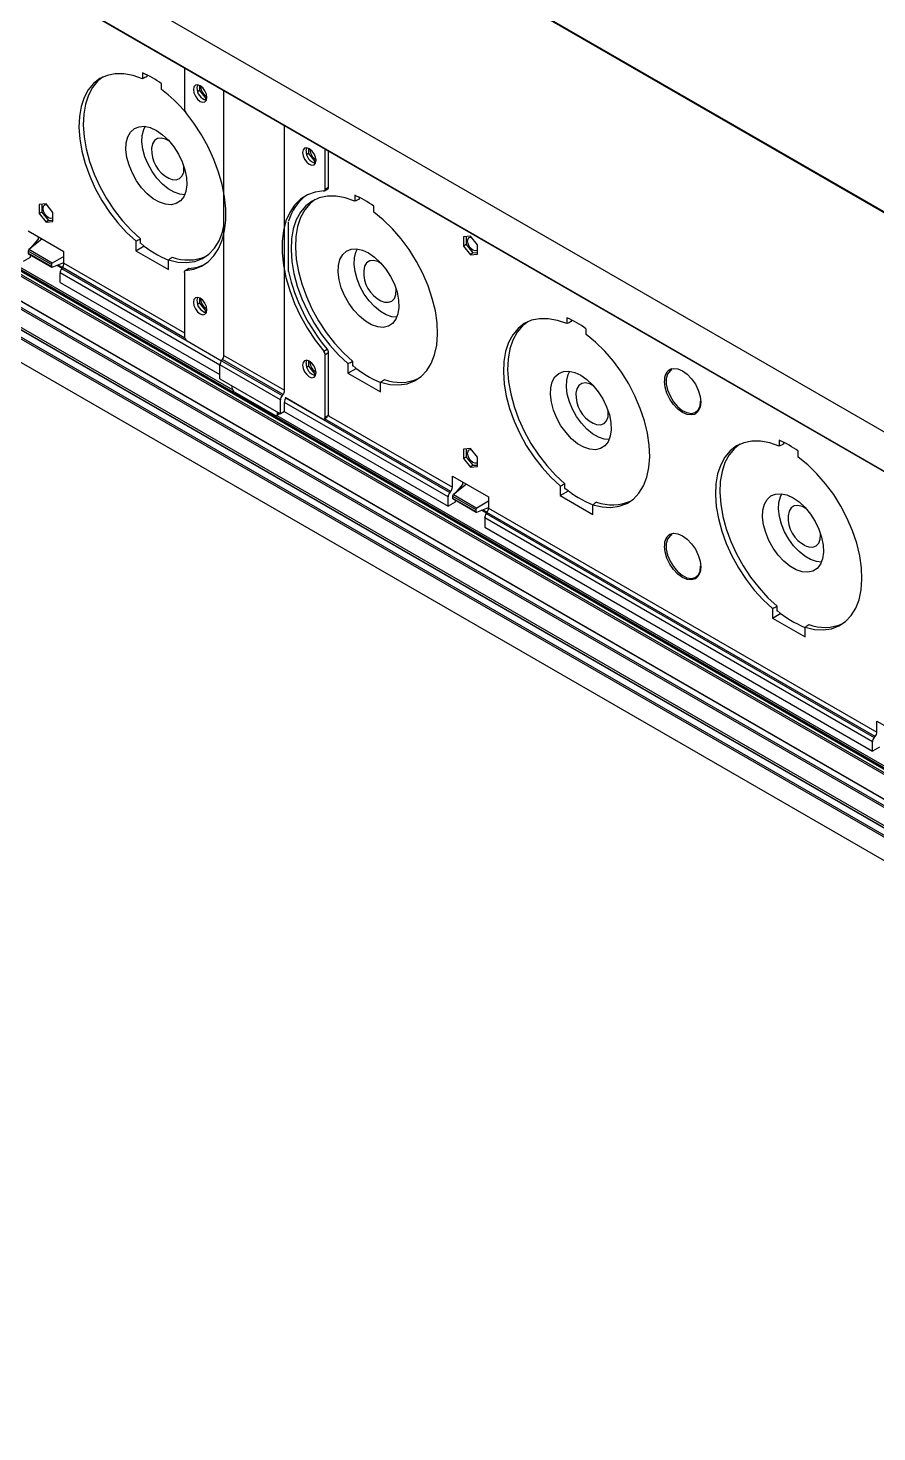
# Model space of a CAD drawing. Header units: inches. Extents: x 2.5 to 102.3, y 2 to 82.2.
# Drawn here: x 36.79 to 43.15, y 54.61 to 65.14 of the extents above; entities that cross this region are included whole.
import ezdxf

# ---------------------------------------------------------------- set-up
doc = ezdxf.new("R2010")
doc.units = ezdxf.units.IN
doc.header["$MEASUREMENT"] = 0

msp = doc.modelspace()

# ---------------------------------------------------------------- linework, layer by layer
for p, q in [((64.586, 51.411), (14.77, 80.168)), ((64.59, 51.411), (14.775, 80.169)), ((63.942, 51.789), (15.445, 79.786)), ((13.241, 79.409), (63.057, 50.651)), ((13.189, 79.144), (63.004, 50.386)), ((13.191, 79.138), (63.006, 50.381)), ((13.556, 76.671), (63.372, 47.913)), ((63.391, 47.924), (13.576, 76.682)), ((63.396, 47.925), (13.58, 76.683)), ((63.391, 47.937), (13.621, 76.668)), ((63.365, 47.902), (13.55, 76.66)), ((63.196, 47.752), (13.381, 76.51)), ((13.387, 76.521), (63.203, 47.763)), ((63.242, 47.786), (13.426, 76.543)), ((63.246, 47.786), (13.431, 76.544)), ((63.004, 47.64), (13.189, 76.397)), ((13.195, 76.41), (63.011, 47.652)), ((63.055, 47.677), (13.239, 76.435)), ((63.059, 47.678), (13.244, 76.436)), ((13.381, 76.374), (63.196, 47.616)), ((13.241, 76.193), (63.057, 47.435)), ((25.92, 69.583), (38.32, 62.425)), ((37.644, 64.804), (37.644, 64.76)), ((37.679, 64.776), (37.679, 64.787)), ((37.957, 64.841), (37.957, 64.534)), ((37.786, 64.678), (37.786, 64.722)), ((38.071, 64.671), (38.057, 64.663)), ((38.071, 64.71), (38.071, 64.671)), ((38.071, 64.671), (38.121, 64.608)), ((38.081, 64.698), (38.081, 64.704)), ((38.254, 62.685), (38.254, 64.67)), ((38.121, 64.608), (38.111, 64.601)), ((38.121, 64.608), (38.125, 64.609)), ((38.709, 62.423), (38.709, 64.407)), ((38.889, 64.237), (38.889, 64.198)), ((38.889, 64.198), (38.875, 64.191)), ((38.889, 64.198), (38.939, 64.136)), ((38.899, 64.226), (38.899, 64.231)), ((38.939, 64.136), (38.929, 64.129)), ((38.939, 64.136), (38.944, 64.136)), ((39.012, 63.932), (39.012, 64.232)), ((39.038, 63.947), (39.038, 64.217)), ((39.007, 63.919), (39.033, 63.934)), ((39.012, 63.932), (39.038, 63.947)), ((36.92, 63.822), (36.868, 63.817)), ((36.868, 63.817), (36.868, 63.748)), ((36.889, 63.819), (36.889, 63.759)), ((36.971, 63.757), (36.92, 63.822)), ((39.235, 63.885), (39.235, 63.841)), ((39.27, 63.858), (39.27, 63.869)), ((36.889, 63.759), (36.868, 63.748)), ((36.868, 63.748), (36.92, 63.683)), ((36.889, 63.759), (36.939, 63.697)), ((36.971, 63.688), (36.971, 63.757)), ((39.377, 63.759), (39.377, 63.803)), ((37.054, 63.461), (36.785, 63.616)), ((36.939, 63.697), (36.92, 63.683)), ((36.92, 63.683), (36.971, 63.688)), ((36.939, 63.697), (36.971, 63.7)), ((38.738, 63.313), (38.738, 63.686)), ((36.889, 63.556), (36.791, 63.478)), ((36.805, 63.489), (36.86, 63.553)), ((36.841, 63.517), (36.833, 63.522)), ((36.836, 63.526), (36.845, 63.521)), ((36.85, 63.525), (36.84, 63.53)), ((36.852, 63.526), (36.842, 63.532)), ((36.86, 63.573), (36.86, 63.553)), ((37.593, 63.543), (37.593, 63.47)), ((37.593, 63.47), (37.655, 63.506)), ((37.629, 63.523), (37.629, 63.558)), ((40.102, 63.578), (40.05, 63.574)), ((40.05, 63.574), (40.05, 63.504)), ((40.071, 63.516), (40.05, 63.504)), ((40.05, 63.504), (40.102, 63.44)), ((40.071, 63.576), (40.071, 63.516)), ((40.071, 63.516), (40.121, 63.453)), ((40.154, 63.514), (40.102, 63.578)), ((40.154, 63.444), (40.154, 63.514)), ((36.752, 63.391), (36.804, 63.422)), ((36.96, 63.366), (36.786, 63.467)), ((36.786, 63.467), (36.786, 63.452)), ((36.96, 63.351), (36.786, 63.452)), ((36.787, 63.447), (36.962, 63.347)), ((36.967, 63.376), (36.791, 63.478)), ((36.804, 63.422), (36.804, 63.438)), ((37.054, 63.427), (36.967, 63.376)), ((37.054, 63.377), (37.054, 63.461)), ((37.593, 63.47), (37.837, 63.329)), ((37.837, 63.329), (37.837, 63.401)), ((40.121, 63.453), (40.102, 63.44)), ((40.102, 63.44), (40.154, 63.444)), ((40.121, 63.453), (40.154, 63.456)), ((36.96, 63.366), (36.96, 63.351)), ((36.967, 63.347), (37.054, 63.381)), ((37.039, 63.338), (37.002, 63.36)), ((37.011, 63.364), (37.044, 63.345)), ((37.026, 63.232), (37.026, 63.303)), ((38.224, 62.611), (37.026, 63.303)), ((37.037, 63.336), (37.043, 63.344)), ((37.037, 63.336), (38.235, 62.644)), ((37.961, 62.813), (37.043, 63.344)), ((37.054, 63.377), (37.957, 62.855)), ((37.957, 63.307), (37.957, 62.83)), ((37.989, 63.335), (37.963, 63.32)), ((37.993, 63.336), (37.967, 63.321)), ((37.026, 63.232), (38.224, 62.541)), ((38.071, 63.116), (38.071, 63.077)), ((38.081, 63.105), (38.081, 63.11)), ((38.071, 63.077), (38.057, 63.069)), ((38.071, 63.077), (38.121, 63.014)), ((38.121, 63.014), (38.111, 63.007)), ((38.121, 63.014), (38.125, 63.015)), ((40.826, 62.966), (40.826, 62.923)), ((40.861, 62.939), (40.861, 62.95)), ((40.969, 62.841), (40.969, 62.884)), ((37.977, 62.795), (38.236, 62.645)), ((38.254, 62.685), (38.709, 62.423)), ((39.002, 62.717), (39.028, 62.732)), ((39.038, 62.705), (39.012, 62.69)), ((39.012, 62.221), (39.012, 62.69)), ((39.038, 62.236), (39.038, 62.705)), ((38.678, 62.35), (38.224, 62.613)), ((38.224, 62.509), (38.224, 62.613)), ((38.236, 62.645), (38.242, 62.653)), ((38.236, 62.645), (38.691, 62.383)), ((38.697, 62.39), (38.242, 62.653)), ((38.889, 62.604), (38.875, 62.597)), ((38.889, 62.644), (38.889, 62.604)), ((38.889, 62.604), (38.939, 62.542)), ((38.899, 62.632), (38.899, 62.638)), ((39.184, 62.624), (39.184, 62.551)), ((39.184, 62.551), (39.246, 62.587)), ((39.22, 62.604), (39.22, 62.64)), ((38.224, 62.509), (38.678, 62.247)), ((38.314, 62.457), (38.314, 62.444)), ((38.939, 62.542), (38.929, 62.535)), ((38.939, 62.542), (38.944, 62.542)), ((39.184, 62.551), (39.429, 62.41)), ((39.429, 62.41), (39.429, 62.483)), ((38.335, 62.409), (38.635, 62.235)), ((38.678, 62.247), (38.678, 62.35)), ((38.691, 62.383), (38.697, 62.39)), ((38.712, 62.371), (38.992, 62.209)), ((38.715, 62.367), (39.948, 61.656)), ((38.649, 62.234), (38.675, 62.249)), ((38.655, 62.247), (38.655, 62.26)), ((38.655, 62.247), (38.667, 62.254)), ((38.708, 62.264), (38.678, 62.247)), ((38.706, 62.263), (39.935, 61.553)), ((38.708, 62.264), (38.708, 62.332)), ((39.935, 61.624), (38.708, 62.332)), ((39.012, 62.221), (39.038, 62.236)), ((38.65, 62.234), (51.05, 55.076)), ((39.007, 62.208), (39.03, 62.221)), ((39.954, 61.663), (39.009, 62.209)), ((39.038, 62.231), (39.967, 61.695)), ((42.418, 62.048), (42.418, 62.004)), ((42.453, 62.021), (42.453, 62.032)), ((40.102, 61.985), (40.05, 61.98)), ((40.05, 61.98), (40.05, 61.911)), ((40.071, 61.922), (40.05, 61.911)), ((40.071, 61.982), (40.071, 61.922)), ((40.071, 61.922), (40.121, 61.86)), ((40.154, 61.92), (40.102, 61.985)), ((40.154, 61.851), (40.154, 61.92)), ((42.56, 61.922), (42.56, 61.966)), ((40.05, 61.911), (40.102, 61.846)), ((40.121, 61.86), (40.102, 61.846)), ((40.102, 61.846), (40.154, 61.851)), ((40.121, 61.86), (40.154, 61.862)), ((39.967, 61.779), (40.237, 61.624)), ((39.967, 61.695), (39.967, 61.779)), ((40.072, 61.719), (39.974, 61.641)), ((40.042, 61.716), (39.988, 61.652)), ((40.042, 61.736), (40.042, 61.716)), ((40.811, 61.686), (40.811, 61.721)), ((39.935, 61.553), (39.935, 61.624)), ((39.948, 61.656), (39.954, 61.663)), ((39.968, 61.629), (40.143, 61.529)), ((39.968, 61.629), (39.968, 61.614)), ((39.968, 61.614), (40.143, 61.514)), ((39.97, 61.61), (40.145, 61.509)), ((39.974, 61.641), (40.149, 61.539)), ((40.023, 61.68), (40.016, 61.685)), ((40.019, 61.688), (40.027, 61.684)), ((40.032, 61.687), (40.023, 61.693)), ((40.035, 61.689), (40.025, 61.695)), ((40.237, 61.624), (40.237, 61.539)), ((40.775, 61.705), (40.775, 61.633)), ((40.775, 61.633), (40.838, 61.669)), ((40.775, 61.633), (41.02, 61.492)), ((39.987, 61.584), (39.935, 61.553)), ((39.987, 61.6), (39.987, 61.584)), ((40.143, 61.529), (40.143, 61.514)), ((40.237, 61.59), (40.149, 61.539)), ((40.149, 61.509), (40.237, 61.544)), ((40.222, 61.501), (40.184, 61.523)), ((40.194, 61.527), (40.227, 61.508)), ((40.225, 61.506), (40.22, 61.498)), ((40.22, 61.498), (43.13, 59.818)), ((43.137, 59.826), (40.225, 61.506)), ((40.237, 61.539), (43.15, 59.858)), ((41.02, 61.492), (41.02, 61.564)), ((43.117, 59.786), (40.209, 61.465)), ((40.209, 61.465), (40.209, 61.395)), ((40.209, 61.395), (43.117, 59.716)), ((42.367, 60.787), (42.367, 60.714)), ((42.402, 60.767), (42.402, 60.803)), ((42.367, 60.714), (42.429, 60.75)), ((42.367, 60.714), (42.611, 60.573)), ((42.611, 60.573), (42.611, 60.646)), ((43.15, 59.942), (43.419, 59.786)), ((43.15, 59.858), (43.15, 59.942)), ((43.13, 59.818), (43.137, 59.826)), ((43.117, 59.716), (43.117, 59.786)), ((43.169, 59.747), (43.117, 59.716))]:
    msp.add_line(p, q)
at = {"flags": 128}
for points in [[(37.644, 64.76), (37.573, 64.785), (37.504, 64.797), (37.438, 64.797), (37.378, 64.785), (37.324, 64.761), (37.276, 64.724), (37.236, 64.677), (37.205, 64.619), (37.183, 64.552), (37.17, 64.477), (37.166, 64.395), (37.172, 64.308), (37.188, 64.216), (37.213, 64.123), (37.247, 64.029), (37.289, 63.936), (37.339, 63.846), (37.395, 63.76), (37.457, 63.68), (37.523, 63.607), (37.593, 63.543)], [(37.349, 64.774), (37.309, 64.743), (37.269, 64.695), (37.238, 64.637), (37.215, 64.57), (37.202, 64.495), (37.199, 64.412), (37.205, 64.325), (37.221, 64.233), (37.246, 64.139), (37.281, 64.045), (37.323, 63.952), (37.373, 63.861), (37.43, 63.775), (37.492, 63.695), (37.559, 63.623), (37.629, 63.558)], [(38.025, 64.678), (38.029, 64.654), (38.04, 64.628), (38.056, 64.606), (38.076, 64.59), (38.095, 64.584), (38.111, 64.587), (38.122, 64.599), (38.126, 64.62), (38.122, 64.644), (38.111, 64.67), (38.095, 64.692), (38.076, 64.707), (38.056, 64.714), (38.04, 64.711), (38.029, 64.698), (38.025, 64.678)], [(38.055, 64.714), (38.055, 64.713), (38.051, 64.693)], [(37.967, 63.321), (38.029, 63.332), (38.085, 63.354), (38.135, 63.387), (38.178, 63.431), (38.213, 63.485), (38.24, 63.549), (38.258, 63.62), (38.267, 63.699), (38.267, 63.784), (38.258, 63.873), (38.24, 63.966), (38.213, 64.06), (38.178, 64.155), (38.135, 64.248), (38.085, 64.339), (38.029, 64.426), (37.967, 64.507)], [(37.747, 64.372), (37.793, 64.34), (37.837, 64.299), (37.878, 64.25), (37.913, 64.195), (37.941, 64.136), (37.961, 64.077), (37.973, 64.018), (37.975, 63.964), (37.968, 63.915), (37.952, 63.874), (37.928, 63.843), (37.896, 63.823), (37.858, 63.814), (37.815, 63.818), (37.77, 63.833), (37.724, 63.86), (37.679, 63.896), (37.636, 63.942), (37.598, 63.994), (37.567, 64.051), (37.542, 64.111), (37.526, 64.17), (37.519, 64.227), (37.521, 64.279), (37.533, 64.324), (37.553, 64.36), (37.582, 64.386), (37.617, 64.4), (37.657, 64.403), (37.701, 64.393), (37.747, 64.372)], [(37.96, 63.89), (37.923, 63.894), (37.88, 63.908), (37.835, 63.934), (37.792, 63.969), (37.751, 64.013), (37.715, 64.063), (37.685, 64.118), (37.661, 64.174), (37.646, 64.231), (37.639, 64.286), (37.641, 64.335), (37.652, 64.378), (37.664, 64.402)], [(37.845, 64.291), (37.816, 64.307), (37.784, 64.315), (37.756, 64.311), (37.733, 64.296), (37.718, 64.271), (37.711, 64.238), (37.711, 64.237)], [(38.843, 64.206), (38.847, 64.181), (38.858, 64.156), (38.875, 64.134), (38.894, 64.118), (38.913, 64.111), (38.93, 64.114), (38.941, 64.127), (38.945, 64.147), (38.941, 64.172), (38.93, 64.197), (38.913, 64.219), (38.894, 64.235), (38.875, 64.242), (38.858, 64.239), (38.847, 64.226), (38.843, 64.206)], [(38.874, 64.242), (38.873, 64.241), (38.869, 64.221)], [(37.84, 64.013), (37.865, 64.004), (37.896, 64.001), (37.921, 64.011), (37.941, 64.031), (37.952, 64.06), (37.954, 64.097), (37.954, 64.102)], [(36.899, 63.787), (36.902, 63.803), (36.911, 63.813), (36.924, 63.816), (36.925, 63.815)], [(39.002, 63.918), (38.938, 63.909), (38.88, 63.888), (38.828, 63.856), (38.783, 63.812), (38.747, 63.757), (38.719, 63.693), (38.7, 63.621), (38.691, 63.54), (38.691, 63.454), (38.7, 63.362), (38.719, 63.268), (38.747, 63.171), (38.783, 63.075), (38.828, 62.98), (38.88, 62.887), (38.938, 62.799), (39.002, 62.717)], [(39.235, 63.841), (39.164, 63.866), (39.095, 63.879), (39.03, 63.879), (38.969, 63.867), (38.915, 63.842), (38.867, 63.806), (38.828, 63.758), (38.796, 63.701), (38.774, 63.634), (38.761, 63.558), (38.757, 63.476), (38.764, 63.389), (38.779, 63.298), (38.804, 63.204), (38.838, 63.11), (38.88, 63.018), (38.93, 62.927), (38.986, 62.841), (39.048, 62.761), (39.114, 62.688), (39.184, 62.624)], [(38.939, 63.855), (38.9, 63.824), (38.86, 63.777), (38.829, 63.719), (38.806, 63.651), (38.793, 63.576), (38.79, 63.494), (38.796, 63.406), (38.812, 63.314), (38.838, 63.221), (38.872, 63.126), (38.914, 63.033), (38.964, 62.943), (39.021, 62.857), (39.083, 62.777), (39.15, 62.704), (39.22, 62.64)], [(36.971, 63.718), (36.967, 63.714), (36.954, 63.712), (36.939, 63.717), (36.924, 63.73), (36.911, 63.747), (36.902, 63.767), (36.899, 63.787)], [(39.429, 62.483), (39.498, 62.467), (39.565, 62.463), (39.627, 62.472), (39.683, 62.493), (39.732, 62.526), (39.774, 62.57), (39.808, 62.625), (39.833, 62.689), (39.849, 62.762), (39.855, 62.843), (39.852, 62.929), (39.839, 63.019), (39.816, 63.112), (39.785, 63.206), (39.745, 63.299), (39.698, 63.39), (39.643, 63.478), (39.583, 63.559), (39.518, 63.635), (39.449, 63.702), (39.377, 63.759)], [(37.837, 63.401), (37.907, 63.385), (37.974, 63.381), (38.035, 63.39), (38.092, 63.411), (38.141, 63.444), (38.183, 63.489), (38.217, 63.543), (38.242, 63.608), (38.254, 63.658)], [(40.081, 63.544), (40.084, 63.56), (40.093, 63.57), (40.106, 63.572), (40.107, 63.572)], [(40.154, 63.474), (40.15, 63.471), (40.137, 63.468), (40.121, 63.474), (40.106, 63.486), (40.093, 63.504), (40.084, 63.524), (40.081, 63.544)], [(39.338, 63.454), (39.384, 63.422), (39.428, 63.38), (39.469, 63.331), (39.504, 63.276), (39.532, 63.218), (39.552, 63.158), (39.564, 63.1), (39.566, 63.045), (39.559, 62.996), (39.543, 62.956), (39.519, 62.924), (39.487, 62.904), (39.449, 62.895), (39.407, 62.899), (39.361, 62.914), (39.315, 62.941), (39.27, 62.978), (39.228, 63.023), (39.19, 63.076), (39.158, 63.133), (39.133, 63.192), (39.117, 63.251), (39.11, 63.308), (39.113, 63.36), (39.124, 63.405), (39.145, 63.441), (39.173, 63.467), (39.208, 63.482), (39.248, 63.484), (39.292, 63.475), (39.338, 63.454)], [(39.551, 62.971), (39.514, 62.975), (39.471, 62.99), (39.427, 63.015), (39.383, 63.051), (39.343, 63.094), (39.306, 63.144), (39.276, 63.199), (39.252, 63.256), (39.237, 63.313), (39.23, 63.367), (39.233, 63.417), (39.244, 63.46), (39.256, 63.484)], [(39.436, 63.372), (39.407, 63.388), (39.375, 63.396), (39.347, 63.393), (39.324, 63.378), (39.309, 63.353), (39.302, 63.319), (39.302, 63.318)], [(37.993, 63.336), (38.055, 63.347), (38.108, 63.367)], [(38.025, 63.084), (38.029, 63.06), (38.04, 63.034), (38.056, 63.012), (38.076, 62.997), (38.095, 62.99), (38.111, 62.993), (38.122, 63.006), (38.126, 63.026), (38.122, 63.051), (38.111, 63.076), (38.095, 63.098), (38.076, 63.114), (38.056, 63.12), (38.04, 63.117), (38.029, 63.105), (38.025, 63.084)], [(38.055, 63.12), (38.055, 63.12), (38.051, 63.099)], [(39.431, 63.095), (39.457, 63.085), (39.487, 63.083), (39.513, 63.092), (39.532, 63.112), (39.543, 63.142), (39.545, 63.179), (39.545, 63.183)], [(40.826, 62.923), (40.755, 62.947), (40.686, 62.96), (40.621, 62.96), (40.561, 62.948), (40.506, 62.924), (40.459, 62.887), (40.419, 62.84), (40.388, 62.782), (40.365, 62.715), (40.352, 62.64), (40.349, 62.558), (40.355, 62.47), (40.371, 62.379), (40.396, 62.286), (40.429, 62.192), (40.472, 62.099), (40.521, 62.009), (40.577, 61.923), (40.639, 61.843), (40.706, 61.77), (40.775, 61.705)], [(40.532, 62.937), (40.492, 62.906), (40.452, 62.858), (40.42, 62.8), (40.398, 62.733), (40.385, 62.657), (40.381, 62.575), (40.388, 62.487), (40.404, 62.396), (40.429, 62.302), (40.463, 62.208), (40.505, 62.115), (40.555, 62.024), (40.612, 61.938), (40.674, 61.858), (40.741, 61.785), (40.811, 61.721)], [(41.02, 61.564), (41.09, 61.548), (41.156, 61.544), (41.218, 61.553), (41.274, 61.574), (41.324, 61.607), (41.366, 61.651), (41.4, 61.706), (41.425, 61.771), (41.44, 61.844), (41.447, 61.924), (41.443, 62.01), (41.43, 62.1), (41.408, 62.193), (41.376, 62.287), (41.336, 62.381), (41.289, 62.472), (41.235, 62.559), (41.174, 62.641), (41.109, 62.716), (41.04, 62.783), (40.969, 62.841)], [(38.843, 62.612), (38.847, 62.587), (38.858, 62.562), (38.875, 62.54), (38.894, 62.524), (38.913, 62.517), (38.93, 62.521), (38.941, 62.533), (38.945, 62.553), (38.941, 62.578), (38.93, 62.603), (38.913, 62.626), (38.894, 62.641), (38.875, 62.648), (38.858, 62.645), (38.847, 62.632), (38.843, 62.612)], [(38.874, 62.648), (38.873, 62.647), (38.869, 62.627)], [(40.93, 62.535), (40.976, 62.503), (41.02, 62.462), (41.06, 62.412), (41.095, 62.358), (41.123, 62.299), (41.144, 62.239), (41.155, 62.181), (41.158, 62.126), (41.151, 62.078), (41.135, 62.037), (41.11, 62.006), (41.078, 61.985), (41.04, 61.977), (40.998, 61.98), (40.953, 61.996), (40.906, 62.022), (40.861, 62.059), (40.819, 62.105), (40.781, 62.157), (40.749, 62.214), (40.725, 62.274), (40.709, 62.333), (40.702, 62.39), (40.704, 62.442), (40.715, 62.487), (40.736, 62.523), (40.764, 62.549), (40.799, 62.563), (40.84, 62.566), (40.884, 62.556), (40.93, 62.535)], [(41.142, 62.053), (41.105, 62.056), (41.062, 62.071), (41.018, 62.097), (40.975, 62.132), (40.934, 62.176), (40.898, 62.226), (40.867, 62.28), (40.844, 62.337), (40.828, 62.394), (40.822, 62.448), (40.824, 62.498), (40.835, 62.541), (40.847, 62.565)], [(41.612, 62.576), (41.599, 62.568), (41.581, 62.544), (41.571, 62.51), (41.571, 62.469), (41.581, 62.425), (41.599, 62.38), (41.625, 62.337), (41.656, 62.3), (41.691, 62.272), (41.726, 62.255), (41.759, 62.249), (41.787, 62.256), (41.81, 62.275), (41.824, 62.304), (41.828, 62.341)], [(41.61, 62.584), (41.625, 62.587), (41.658, 62.584), (41.693, 62.569), (41.728, 62.543), (41.761, 62.509), (41.789, 62.468), (41.811, 62.423), (41.824, 62.377), (41.829, 62.334), (41.824, 62.296), (41.811, 62.266), (41.795, 62.25)], [(41.027, 62.454), (40.998, 62.47), (40.966, 62.478), (40.938, 62.474), (40.915, 62.459), (40.9, 62.434), (40.893, 62.4), (40.893, 62.399)], [(41.781, 62.242), (41.761, 62.238), (41.728, 62.241), (41.693, 62.256), (41.658, 62.281), (41.625, 62.316), (41.597, 62.357), (41.576, 62.402), (41.562, 62.447), (41.558, 62.491)], [(39.038, 62.236), (39.038, 62.232), (39.038, 62.231)], [(41.022, 62.176), (41.048, 62.166), (41.078, 62.164), (41.104, 62.173), (41.123, 62.194), (41.134, 62.223), (41.136, 62.26), (41.136, 62.265)], [(41.795, 62.25), (41.789, 62.246), (41.781, 62.242)], [(42.418, 62.004), (42.346, 62.029), (42.277, 62.042), (42.212, 62.042), (42.152, 62.029), (42.097, 62.005), (42.05, 61.969), (42.01, 61.921), (41.979, 61.863), (41.956, 61.796), (41.943, 61.721), (41.94, 61.639), (41.946, 61.552), (41.962, 61.461), (41.987, 61.367), (42.021, 61.273), (42.063, 61.18), (42.112, 61.09), (42.169, 61.004), (42.23, 60.924), (42.297, 60.851), (42.367, 60.787)], [(40.081, 61.95), (40.084, 61.966), (40.093, 61.976), (40.106, 61.978), (40.107, 61.978)], [(40.154, 61.88), (40.15, 61.877), (40.137, 61.875), (40.121, 61.88), (40.106, 61.893), (40.093, 61.91), (40.084, 61.93), (40.081, 61.95)], [(42.123, 62.018), (42.083, 61.987), (42.043, 61.939), (42.011, 61.882), (41.989, 61.814), (41.976, 61.739), (41.972, 61.656), (41.979, 61.569), (41.995, 61.477), (42.02, 61.383), (42.054, 61.289), (42.097, 61.196), (42.147, 61.106), (42.203, 61.02), (42.266, 60.94), (42.332, 60.867), (42.402, 60.803)], [(42.611, 60.646), (42.681, 60.629), (42.747, 60.626), (42.809, 60.634), (42.865, 60.655), (42.915, 60.688), (42.957, 60.733), (42.991, 60.788), (43.016, 60.852), (43.032, 60.925), (43.038, 61.005), (43.034, 61.091), (43.021, 61.182), (42.999, 61.275), (42.968, 61.369), (42.928, 61.462), (42.88, 61.553), (42.826, 61.64), (42.765, 61.722), (42.7, 61.797), (42.631, 61.864), (42.56, 61.922)], [(42.521, 61.616), (42.567, 61.585), (42.611, 61.543), (42.651, 61.494), (42.686, 61.439), (42.715, 61.38), (42.735, 61.321), (42.747, 61.262), (42.749, 61.208), (42.742, 61.159), (42.726, 61.118), (42.701, 61.087), (42.67, 61.067), (42.632, 61.058), (42.589, 61.062), (42.544, 61.077), (42.498, 61.104), (42.452, 61.141), (42.41, 61.186), (42.372, 61.239), (42.34, 61.296), (42.316, 61.355), (42.3, 61.414), (42.293, 61.471), (42.295, 61.523), (42.307, 61.568), (42.327, 61.604), (42.355, 61.63), (42.39, 61.644), (42.431, 61.647), (42.475, 61.638), (42.521, 61.616)], [(42.734, 61.134), (42.697, 61.138), (42.653, 61.153), (42.609, 61.178), (42.566, 61.213), (42.525, 61.257), (42.489, 61.307), (42.458, 61.362), (42.435, 61.419), (42.42, 61.475), (42.413, 61.53), (42.415, 61.58), (42.426, 61.623), (42.438, 61.646)], [(42.618, 61.535), (42.59, 61.551), (42.558, 61.559), (42.529, 61.555), (42.507, 61.541), (42.491, 61.515), (42.485, 61.482), (42.485, 61.481)], [(41.612, 61.338), (41.599, 61.33), (41.581, 61.306), (41.571, 61.273), (41.571, 61.232), (41.581, 61.187), (41.599, 61.142), (41.625, 61.1), (41.656, 61.063), (41.691, 61.035), (41.726, 61.017), (41.759, 61.012), (41.787, 61.019), (41.81, 61.037), (41.824, 61.066), (41.828, 61.104)], [(41.61, 61.347), (41.625, 61.35), (41.658, 61.346), (41.693, 61.331), (41.728, 61.306), (41.761, 61.271), (41.789, 61.23), (41.811, 61.185), (41.824, 61.14), (41.829, 61.097), (41.824, 61.059), (41.811, 61.029), (41.795, 61.013)], [(42.614, 61.257), (42.639, 61.248), (42.669, 61.245), (42.695, 61.255), (42.714, 61.275), (42.725, 61.305), (42.728, 61.342), (42.727, 61.346)], [(41.781, 61.005), (41.761, 61), (41.728, 61.003), (41.693, 61.018), (41.658, 61.044), (41.625, 61.078), (41.597, 61.119), (41.576, 61.164), (41.562, 61.21), (41.558, 61.253)], [(41.795, 61.013), (41.789, 61.009), (41.781, 61.005)]]:
    msp.add_lwpolyline(points, dxfattribs=at)
for centre, radius, start, end in [((37.327, 64.09), 0.781, 53.9669, 66.0385), ((37.15, 63.819), 1.069, 40.21, 53.4746), ((38.144, 64.689), 0.0929, 177.3867, 256.4503), ((38.164, 64.7), 0.0837, 181.4264, 242.6106), ((38.001, 64.536), 0.0442, 182.6695, 220.1715), ((37.947, 64.224), 0.236, 176.8841, 243.1106), ((38.962, 64.216), 0.0929, 177.3867, 256.4503), ((38.983, 64.228), 0.0837, 181.4264, 242.6106), ((39, 63.93), 0.0125, 277.0875, 9.6478), ((39.024, 63.946), 0.0144, 305.6803, 5.6347), ((39.077, 63.601), 0.35, 125.3146, 165.1608), ((38.918, 63.172), 0.781, 53.9669, 66.0385), ((38.133, 64.123), 0.781, 230.0886, 247.7627), ((37.984, 63.737), 0.337, 249.3827, 293.857), ((37.969, 63.309), 0.0126, 99.3243, 189.3844), ((37.994, 63.326), 0.0101, 93.3384, 119.8005), ((40.083, 63.621), 1.38, 192.8374, 220.1035), ((39.538, 63.305), 0.236, 176.8841, 243.1106), ((38.144, 63.095), 0.0929, 177.3867, 256.4503), ((38.164, 63.107), 0.0837, 181.4263, 242.6108), ((40.509, 62.253), 0.781, 53.9669, 66.0385), ((38.001, 62.832), 0.0441, 182.6075, 237.3926), ((38.198, 62.688), 0.0561, 321.3701, 357.4343), ((38.968, 62.688), 0.0443, 2.7038, 40.9071), ((38.994, 62.703), 0.0443, 2.7038, 40.9071), ((38.28, 62.61), 0.0561, 141.3701, 177.4343), ((38.962, 62.623), 0.0929, 177.3867, 256.4503), ((38.983, 62.634), 0.0837, 181.4263, 242.6107), ((39.725, 63.206), 0.783, 229.8203, 247.7528), ((41.644, 62.503), 0.0875, 112.6473, 188.418), ((39.575, 62.819), 0.337, 249.3827, 293.857), ((38.358, 62.446), 0.0441, 182.6078, 237.3924), ((38.734, 62.348), 0.0561, 141.3701, 177.4343), ((38.653, 62.425), 0.0561, 321.3701, 357.4343), ((38.807, 62.329), 0.0992, 156.5951, 178.5699), ((41.129, 62.387), 0.236, 176.8841, 243.1106), ((38.643, 62.245), 0.0125, 230.7898, 9.2204), ((39, 62.219), 0.0125, 230.797, 9.2133), ((42.101, 61.334), 0.781, 53.9669, 66.0385), ((41.316, 62.288), 0.783, 229.8203, 247.7528), ((41.167, 61.9), 0.337, 249.3827, 293.857), ((42.72, 61.468), 0.236, 176.8841, 243.1106), ((41.644, 61.266), 0.0875, 112.6473, 188.418), ((42.907, 61.369), 0.783, 229.8203, 247.7528), ((42.758, 60.981), 0.337, 249.3824, 293.8573)]:
    msp.add_arc(centre, radius, start, end)
for centre, major_axis, ratio, start_param, end_param in [((37.146, 63.89), (6.92, 3.375), 0.073638, 1.457922, 1.462962), ((38.738, 62.971), (6.92, 3.375), 0.073638, 1.457922, 1.462962), ((38.006, 64.347), (4.957, 2.265), 0.10364, 4.581767, 4.58903), ((36.792, 63.471), (0.00403, 0.00827), 0.525016, 0.835944, 2.319474), ((36.792, 63.456), (0.00403, 0.00827), 0.525016, 2.319474, 3.104953), ((38.16, 64.258), (3.865, 2.904), 0.102882, 4.551952, 4.559215), ((36.967, 63.369), (0.00525, 0.00756), 0.62527, 0.924529, 2.408059), ((36.967, 63.354), (0.00525, 0.00756), 0.62527, 2.408059, 3.891589), ((37.05, 63.319), (0.0166, 0.0328), 0.535781, 1.313561, 2.325758), ((37.03, 63.36), (0.0166, 0.0328), 0.535781, 4.455153, 5.46735), ((40.329, 62.053), (6.92, 3.375), 0.073638, 1.457922, 1.462962), ((39.597, 63.428), (4.957, 2.265), 0.10364, 4.581767, 4.58903), ((39.751, 63.339), (3.865, 2.904), 0.102882, 4.551952, 4.559215), ((41.92, 61.134), (6.92, 3.375), 0.073638, 1.457922, 1.462962), ((41.188, 62.51), (4.957, 2.265), 0.10364, 4.581767, 4.58903), ((39.962, 61.637), (0.0204, 0.0306), 0.616135, 1.384051, 2.396248), ((39.939, 61.681), (0.0204, 0.0306), 0.616135, 4.525644, 5.537841), ((39.974, 61.633), (0.00403, 0.00827), 0.525016, 0.835944, 2.319474), ((39.974, 61.618), (0.00403, 0.00827), 0.525016, 2.319474, 3.104953), ((40.15, 61.532), (0.00525, 0.00756), 0.62527, 0.924529, 2.408059), ((40.15, 61.517), (0.00525, 0.00756), 0.62527, 2.408059, 3.891589), ((40.233, 61.481), (0.0166, 0.0328), 0.535781, 1.313561, 2.325758), ((40.213, 61.523), (0.0166, 0.0328), 0.535781, 4.455153, 5.46735), ((41.342, 62.421), (3.865, 2.904), 0.102882, 4.551952, 4.559215), ((42.779, 61.591), (4.957, 2.265), 0.10364, 4.581767, 4.58903), ((42.934, 61.502), (3.865, 2.904), 0.102882, 4.551952, 4.559215), ((43.145, 59.8), (0.0204, 0.0306), 0.616135, 1.384051, 2.396248), ((43.122, 59.844), (0.0204, 0.0306), 0.616135, 4.525644, 5.537841)]:
    msp.add_ellipse(centre, major_axis=major_axis, ratio=ratio, start_param=start_param, end_param=end_param)

doc.saveas('drawing.dxf')
